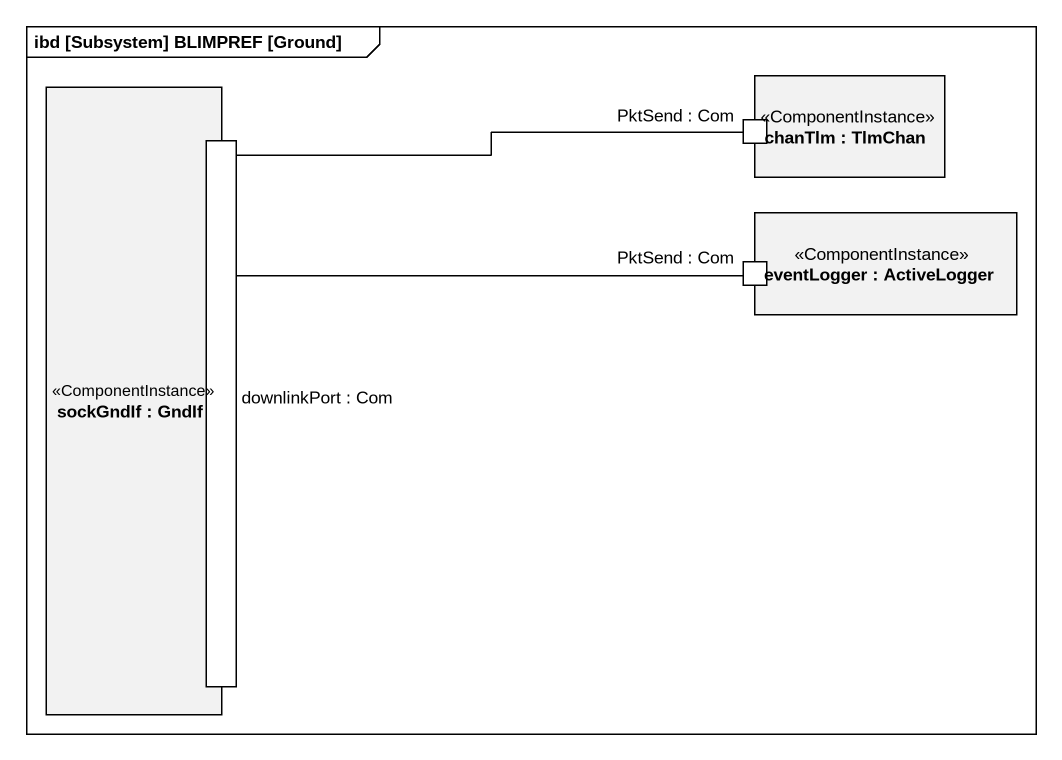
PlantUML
@startuml
mainframe ibd [Subsystem] BLIMPREF [Ground]
rectangle "chanTlm : TlmChan" as chanTlm <<ComponentInstance>> {
  port "PktSend : Com" as PktSend_Com
}
rectangle "sockGndIf : GndIf" as sockGndIf <<ComponentInstance>> {
  port "downlinkPort : Com" as downlinkPort_Com
}
rectangle "eventLogger : ActiveLogger" as eventLogger <<ComponentInstance>> {
  port "PktSend : Com" as PktSend_Com_2
}
PktSend_Com -left- downlinkPort_Com
PktSend_Com_2 -left- downlinkPort_Com
@enduml
